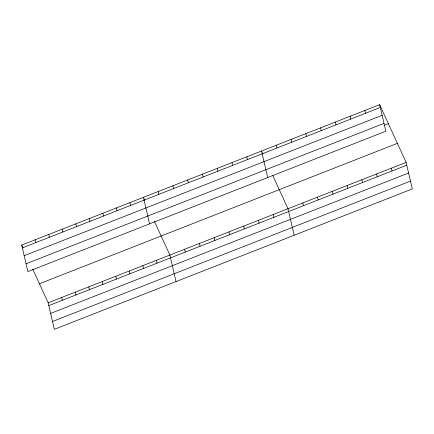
<?xml version="1.0" encoding="UTF-8"?>
<svg xmlns="http://www.w3.org/2000/svg" width="434" height="434" viewBox="0 0 434 434"><rect width="100%" height="100%" fill="white"/><g stroke="black" fill="none" stroke-linecap="round" stroke-linejoin="round"><path stroke-width="0.65" d="M379.658 104.681L385.831 131.209L27.874 271.608L21.7 245.08L379.658 104.681L406.126 162.392L412.3 188.92L54.342 329.319L48.169 302.791L32.686 269.026M22.351 247.874L380.309 107.48M24.174 255.707L382.132 115.308M26.051 263.774L384.009 123.381M384.085 125.415L388.392 123.728M39.434 283.744L397.392 143.35M48.169 302.791L406.126 162.392M48.82 305.585L406.777 165.191M50.642 313.419L408.6 173.02M52.519 321.486L410.477 181.092M262.896 153.989L261.534 151.01L267.707 177.544M272.796 175.575L288.002 208.721L294.176 235.255M144.772 200.318L143.404 197.345L149.578 223.873M154.39 221.291L169.873 255.056L176.047 281.585M21.7 245.08L23.067 248.053M391.359 168.186L392.01 170.98M364.891 110.475L365.542 113.269M376.593 173.974L377.244 176.774M350.129 116.263L350.781 119.062M361.831 179.768L362.482 182.562M335.363 122.057L336.014 124.851M347.064 185.557L347.715 188.356M320.596 127.846L321.247 130.645M332.298 191.351L332.949 194.144M305.829 133.639L306.48 136.433M317.531 197.139L318.182 199.938M291.062 139.428L291.713 142.227M302.764 202.933L303.415 205.727M276.301 145.222L276.952 148.016M273.236 214.515L273.887 217.309M246.767 156.804L247.418 159.603M258.469 220.304L259.12 223.103M232 162.593L232.651 165.392M243.702 226.098L244.353 228.897M217.233 168.387L217.884 171.186M228.935 231.892L229.586 234.685M202.472 174.18L203.123 176.974M214.174 237.68L214.819 240.479M187.705 179.969L188.356 182.768M199.407 243.474L200.058 246.268M172.938 185.763L173.589 188.557M184.64 249.262L185.291 252.062M158.171 191.551L158.822 194.351M156.349 260.357L156.999 263.156M129.885 202.645L130.536 205.445M142.829 265.662L143.48 268.456M116.361 207.951L117.012 210.745M129.305 270.968L129.956 273.762M102.836 213.257L103.487 216.051M115.78 276.268L116.431 279.067M89.312 218.557L89.963 221.356M102.261 281.574L102.912 284.368M75.793 223.863L76.444 226.656M88.737 286.879L89.388 289.673M62.268 229.168L62.919 231.962M75.212 292.18L75.863 294.979M48.744 234.468L49.395 237.268M61.688 297.485L62.339 300.279M35.225 239.774L35.876 242.568"/></g></svg>
